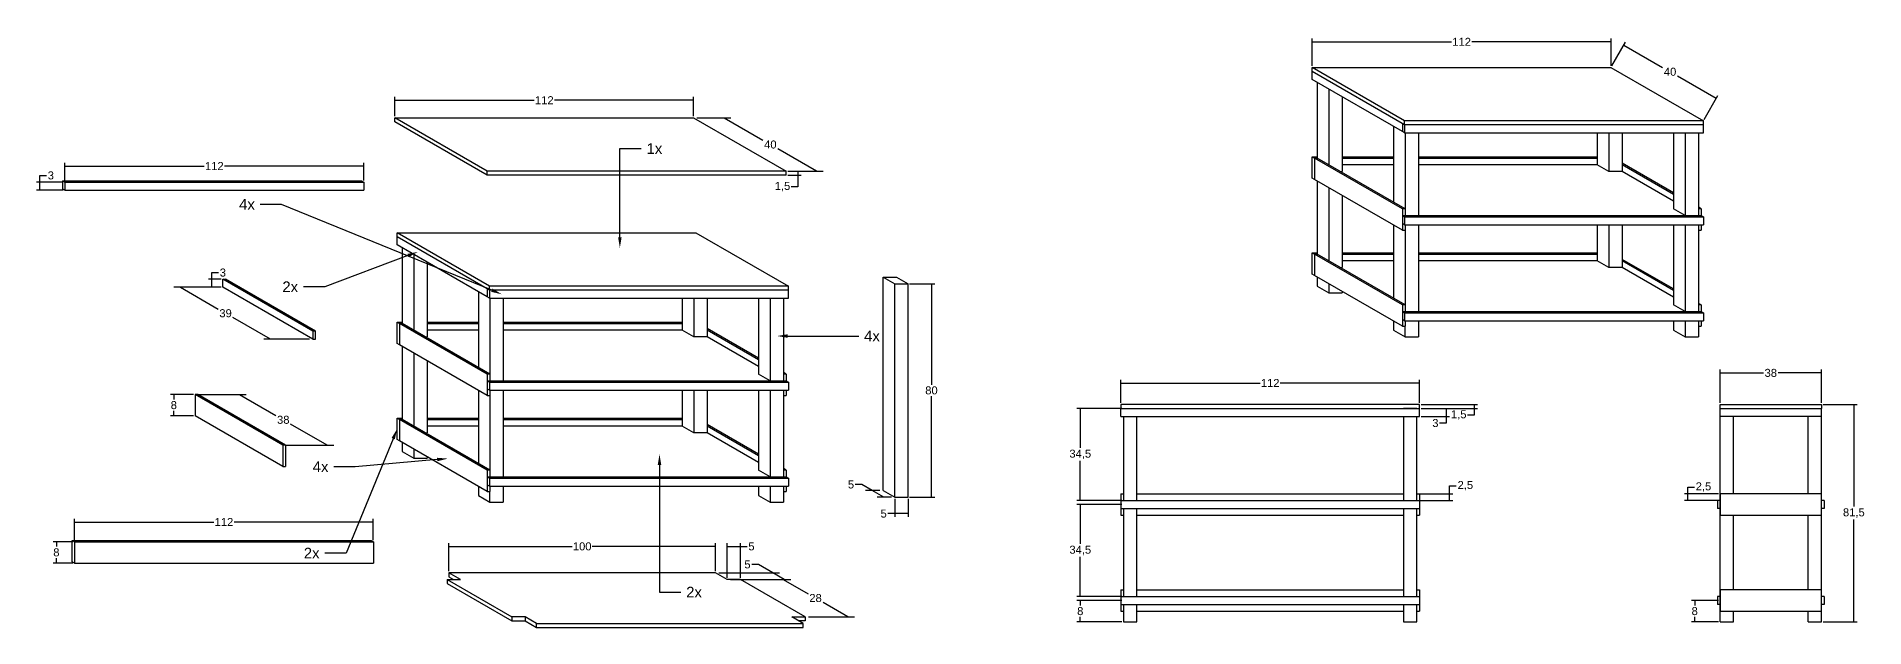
# Model space of a CAD drawing. Header units: millimetres. Extents: x -286 to 399, y 277 to 498.
import ezdxf
from ezdxf import colors
from ezdxf.entities.mleader import LeaderData, LeaderLine
from ezdxf.math import Vec2, Vec3

# ---------------------------------------------------------------- set-up
doc = ezdxf.new("R2010")
doc.units = ezdxf.units.MM
doc.layers.add('cotas', color=7, linetype='Continuous')
doc.styles.get("Standard").update_dxf_attribs({"font": 'arial.ttf'})
doc.dimstyles.new('Copy of ISO-25', dxfattribs={"dimtxt": 3, "dimasz": 2.5, "dimexe": 1.25, "dimexo": 0.625, "dimtad": 0, "dimtih": 1, "dimtoh": 1, "dimtxsty": 'Standard', "dimblk": 'NONE', "dimcen": 2.5, "dimclrd": 1, "dimclre": 1, "dimclrt": 1, "dimadec": 0, "dimazin": 0, "dimtfac": 1, "dimtmove": 0, "dimatfit": 3, "dimfxl": 1, "dimtfillclr": 1, "dimarcsym": 0})

# ---------------------------------------------------------------- blocks, each defined once
blk = doc.blocks.new('*D3')
at = {"layer": 'cotas', "color": 1, "lineweight": -2, "transparency": 16777216}
for p, q in [((-151.82, 468.15), (-151.82, 475.39)), ((-151.82, 474.14), (-99.6, 474.14)), ((-39.82, 474.14), (-92.04, 474.14)), ((-39.82, 468.15), (-39.82, 475.39))]:
    blk.add_line(p, q, dxfattribs=at)
at = {"layer": 'Defpoints', "color": 0, "transparency": 16777216}
for p in [(-39.82, 474.14), (-151.82, 467.53), (-39.82, 467.53)]:
    blk.add_point(p, dxfattribs=at)
at = {"layer": 'cotas', "color": 1, "transparency": 16777216, "insert": (-95.82, 474.14), "char_height": 3, "attachment_point": 5}
blk.add_mtext('112', dxfattribs=at)
blk = doc.blocks.new('_None')
blk = doc.blocks.new('*D4')
at = {"layer": 'cotas', "color": 1, "lineweight": -2, "transparency": 16777216}
for p, q in [((-38.57, 467.53), (-25.88, 467.53)), ((-28.38, 467.53), (-13.88, 459.16)), ((6.26, 447.53), (-8.23, 455.9)), ((-3.93, 447.53), (8.76, 447.53))]:
    blk.add_line(p, q, dxfattribs=at)
at = {"layer": 'Defpoints', "color": 0, "transparency": 16777216}
for p in [(-39.82, 467.53), (-5.18, 447.53), (6.26, 447.53)]:
    blk.add_point(p, dxfattribs=at)
at = {"layer": 'cotas', "color": 1, "transparency": 16777216, "insert": (-11.06, 457.53), "char_height": 3, "attachment_point": 5}
blk.add_mtext('40', dxfattribs=at)
blk = doc.blocks.new('*D5')
at = {"layer": 'cotas', "color": 1, "lineweight": -2, "transparency": 16777216}
for p, q in [((-4.55, 447.53), (0.47, 447.53)), ((-4.55, 446.03), (0.47, 446.03)), ((-0.78, 447.53), (-0.78, 446.03)), ((-0.78, 446.03), (-0.78, 441.73)), ((-0.78, 441.73), (-3.28, 441.73))]:
    blk.add_line(p, q, dxfattribs=at)
at = {"layer": 'Defpoints', "color": 0, "transparency": 16777216}
for p in [(-5.18, 447.53), (-5.18, 446.03), (-0.78, 446.03)]:
    blk.add_point(p, dxfattribs=at)
at = {"layer": 'cotas', "color": 1, "transparency": 16777216, "insert": (-6.51, 441.73), "char_height": 3, "attachment_point": 5}
blk.add_mtext('1,5', dxfattribs=at)
blk = doc.blocks.new('*D6')
at = {"layer": 'cotas', "color": 1, "lineweight": -2, "transparency": 16777216}
for p, q in [((-275.52, 444.07), (-275.52, 450.72)), ((-275.52, 449.47), (-223.3, 449.47)), ((-163.52, 449.47), (-215.73, 449.47)), ((-163.52, 444.07), (-163.52, 450.72))]:
    blk.add_line(p, q, dxfattribs=at)
at = {"layer": 'Defpoints', "color": 0, "transparency": 16777216}
for p in [(-163.52, 449.47), (-275.52, 443.44), (-163.52, 443.44)]:
    blk.add_point(p, dxfattribs=at)
at = {"layer": 'cotas', "color": 1, "transparency": 16777216, "insert": (-219.52, 449.47), "char_height": 3, "attachment_point": 5}
blk.add_mtext('112', dxfattribs=at)
blk = doc.blocks.new('*D7')
at = {"layer": 'cotas', "color": 1, "lineweight": -2, "transparency": 16777216}
for p, q in [((-284.91, 443.44), (-284.91, 445.94)), ((-284.91, 445.94), (-282.41, 445.94)), ((-276.14, 443.44), (-286.16, 443.44)), ((-276.14, 440.44), (-286.16, 440.44)), ((-284.91, 440.44), (-284.91, 443.44))]:
    blk.add_line(p, q, dxfattribs=at)
at = {"layer": 'Defpoints', "color": 0, "transparency": 16777216}
for p in [(-284.91, 443.44), (-275.52, 443.44), (-275.52, 440.44)]:
    blk.add_point(p, dxfattribs=at)
at = {"layer": 'cotas', "color": 1, "transparency": 16777216, "insert": (-280.81, 445.94), "char_height": 3, "attachment_point": 5}
blk.add_mtext('3', dxfattribs=at)
blk = doc.blocks.new('*D8')
at = {"layer": 'cotas', "color": 1, "lineweight": -2, "transparency": 16777216}
for p, q in [((-217.6, 404.04), (-234.68, 404.04)), ((-232.18, 404.04), (-218.07, 395.89)), ((-198.41, 384.54), (-212.52, 392.69)), ((-183.83, 384.54), (-200.91, 384.54))]:
    blk.add_line(p, q, dxfattribs=at)
at = {"layer": 'Defpoints', "color": 0, "transparency": 16777216}
for p in [(-232.18, 404.04), (-216.35, 404.04), (-182.58, 384.54)]:
    blk.add_point(p, dxfattribs=at)
at = {"layer": 'cotas', "color": 1, "transparency": 16777216, "insert": (-215.3, 394.29), "char_height": 3, "attachment_point": 5}
blk.add_mtext('39', dxfattribs=at)
blk = doc.blocks.new('*D9')
at = {"layer": 'cotas', "color": 1, "lineweight": -2, "transparency": 16777216}
for p, q in [((-216.98, 407.04), (-221.68, 407.04)), ((-220.43, 407.04), (-220.43, 409.54)), ((-220.43, 409.54), (-217.93, 409.54)), ((-220.43, 404.04), (-220.43, 407.04)), ((-216.98, 404.04), (-221.68, 404.04))]:
    blk.add_line(p, q, dxfattribs=at)
at = {"layer": 'Defpoints', "color": 0, "transparency": 16777216}
for p in [(-220.43, 407.04), (-216.35, 407.04), (-216.35, 404.04)]:
    blk.add_point(p, dxfattribs=at)
at = {"layer": 'cotas', "color": 1, "transparency": 16777216, "insert": (-216.32, 409.54), "char_height": 3, "attachment_point": 5}
blk.add_mtext('3', dxfattribs=at)
blk = doc.blocks.new('*D10')
at = {"layer": 'cotas', "color": 1, "lineweight": -2, "transparency": 16777216}
for p, q in [((-227.32, 363.85), (-235.95, 363.85)), ((-234.7, 363.85), (-234.7, 362.01)), ((-234.7, 355.85), (-234.7, 357.7)), ((-227.32, 355.85), (-235.95, 355.85))]:
    blk.add_line(p, q, dxfattribs=at)
at = {"layer": 'Defpoints', "color": 0, "transparency": 16777216}
for p in [(-234.7, 363.85), (-226.7, 363.85), (-226.7, 355.85)]:
    blk.add_point(p, dxfattribs=at)
at = {"layer": 'cotas', "color": 1, "transparency": 16777216, "insert": (-234.7, 359.85), "char_height": 3, "attachment_point": 5}
blk.add_mtext('8', dxfattribs=at)
blk = doc.blocks.new('*D11')
at = {"layer": 'cotas', "color": 1, "lineweight": -2, "transparency": 16777216}
for p, q in [((-225.45, 363.85), (-207.63, 363.85)), ((-210.13, 363.85), (-196.45, 355.95)), ((-177.22, 344.85), (-190.9, 352.75)), ((-192.54, 344.85), (-174.72, 344.85))]:
    blk.add_line(p, q, dxfattribs=at)
at = {"layer": 'Defpoints', "color": 0, "transparency": 16777216}
for p in [(-226.7, 363.85), (-210.13, 363.85), (-193.79, 344.85)]:
    blk.add_point(p, dxfattribs=at)
at = {"layer": 'cotas', "color": 1, "transparency": 16777216, "insert": (-193.67, 354.35), "char_height": 3, "attachment_point": 5}
blk.add_mtext('38', dxfattribs=at)
blk = doc.blocks.new('*D12')
at = {"layer": 'cotas', "color": 1, "lineweight": -2, "transparency": 16777216}
for p, q in [((-271.91, 309.28), (-271.91, 317.31)), ((-271.91, 316.06), (-219.69, 316.06)), ((-159.91, 316.06), (-212.12, 316.06)), ((-159.91, 309.28), (-159.91, 317.31))]:
    blk.add_line(p, q, dxfattribs=at)
at = {"layer": 'Defpoints', "color": 0, "transparency": 16777216}
for p in [(-159.91, 316.06), (-271.91, 308.66), (-159.91, 308.66)]:
    blk.add_point(p, dxfattribs=at)
at = {"layer": 'cotas', "color": 1, "transparency": 16777216, "insert": (-215.91, 316.06), "char_height": 3, "attachment_point": 5}
blk.add_mtext('112', dxfattribs=at)
blk = doc.blocks.new('*D13')
at = {"layer": 'cotas', "color": 1, "lineweight": -2, "transparency": 16777216}
for p, q in [((-272.53, 308.66), (-279.98, 308.66)), ((-278.73, 308.66), (-278.73, 306.82)), ((-278.73, 300.66), (-278.73, 302.5)), ((-272.53, 300.66), (-279.98, 300.66))]:
    blk.add_line(p, q, dxfattribs=at)
at = {"layer": 'Defpoints', "color": 0, "transparency": 16777216}
for p in [(-271.91, 308.66), (-278.73, 300.66), (-271.91, 300.66)]:
    blk.add_point(p, dxfattribs=at)
at = {"layer": 'cotas', "color": 1, "transparency": 16777216, "insert": (-278.73, 304.66), "char_height": 3, "attachment_point": 5}
blk.add_mtext('8', dxfattribs=at)
blk = doc.blocks.new('*D14')
at = {"layer": 'cotas', "color": 1, "lineweight": -2, "transparency": 16777216}
for p, q in [((-131.61, 297.67), (-131.61, 308.16)), ((-131.61, 306.91), (-85.4, 306.91)), ((-31.61, 306.91), (-77.82, 306.91)), ((-31.61, 297.67), (-31.61, 308.16))]:
    blk.add_line(p, q, dxfattribs=at)
at = {"layer": 'Defpoints', "color": 0, "transparency": 16777216}
for p in [(-131.61, 306.91), (-131.61, 297.05), (-31.61, 297.05)]:
    blk.add_point(p, dxfattribs=at)
at = {"layer": 'cotas', "color": 1, "transparency": 16777216, "insert": (-81.61, 306.91), "char_height": 3, "attachment_point": 5}
blk.add_mtext('100', dxfattribs=at)
blk = doc.blocks.new('*D15')
at = {"layer": 'cotas', "color": 1, "lineweight": -2, "transparency": 16777216}
for p, q in [((-30.36, 297.05), (-7.66, 297.05)), ((-15.53, 300.15), (-18.03, 300.15)), ((-10.16, 297.05), (-15.53, 300.15)), ((-5.83, 294.55), (-10.16, 297.05)), ((-26.03, 294.55), (-3.33, 294.55))]:
    blk.add_line(p, q, dxfattribs=at)
at = {"layer": 'Defpoints', "color": 0, "transparency": 16777216}
for p in [(-31.61, 297.05), (-27.28, 294.55), (-5.83, 294.55)]:
    blk.add_point(p, dxfattribs=at)
at = {"layer": 'cotas', "color": 1, "transparency": 16777216, "insert": (-19.65, 300.15), "char_height": 3, "attachment_point": 5}
blk.add_mtext('5', dxfattribs=at)
blk = doc.blocks.new('*D16')
at = {"layer": 'cotas', "color": 1, "lineweight": -2, "transparency": 16777216}
for p, q in [((-27.28, 295.17), (-27.28, 308.16)), ((-27.28, 306.91), (-22.28, 306.91)), ((-22.28, 295.17), (-22.28, 308.16)), ((-22.28, 306.91), (-19.78, 306.91))]:
    blk.add_line(p, q, dxfattribs=at)
at = {"layer": 'Defpoints', "color": 0, "transparency": 16777216}
for p in [(-27.28, 306.91), (-27.28, 294.55), (-22.28, 294.55)]:
    blk.add_point(p, dxfattribs=at)
at = {"layer": 'cotas', "color": 1, "transparency": 16777216, "insert": (-18.16, 306.91), "char_height": 3, "attachment_point": 5}
blk.add_mtext('5', dxfattribs=at)
blk = doc.blocks.new('*D17')
at = {"layer": 'cotas', "color": 1, "lineweight": -2, "transparency": 16777216}
for p, q in [((-21.03, 294.55), (-3.75, 294.55)), ((-6.25, 294.55), (3.08, 289.16)), ((18, 280.55), (8.68, 285.93)), ((3.22, 280.55), (20.5, 280.55))]:
    blk.add_line(p, q, dxfattribs=at)
at = {"layer": 'Defpoints', "color": 0, "transparency": 16777216}
for p in [(-22.28, 294.55), (-6.25, 294.55), (1.97, 280.55)]:
    blk.add_point(p, dxfattribs=at)
at = {"layer": 'cotas', "color": 1, "transparency": 16777216, "insert": (5.88, 287.55), "char_height": 3, "attachment_point": 5}
blk.add_mtext('28', dxfattribs=at)
blk = doc.blocks.new('*D18')
at = {"layer": 'cotas', "color": 1, "lineweight": -2, "transparency": 16777216}
for p, q in [((23.29, 330.11), (20.79, 330.11)), ((27.16, 327.87), (23.29, 330.11)), ((29.96, 327.87), (24.66, 327.87)), ((31.49, 325.37), (27.16, 327.87)), ((34.29, 325.37), (28.99, 325.37))]:
    blk.add_line(p, q, dxfattribs=at)
at = {"layer": 'Defpoints', "color": 0, "transparency": 16777216}
for p in [(31.21, 327.87), (31.49, 325.37), (35.54, 325.37)]:
    blk.add_point(p, dxfattribs=at)
at = {"layer": 'cotas', "color": 1, "transparency": 16777216, "insert": (19.17, 330.11), "char_height": 3, "attachment_point": 5}
blk.add_mtext('5', dxfattribs=at)
blk = doc.blocks.new('*D19')
at = {"layer": 'cotas', "color": 1, "lineweight": -2, "transparency": 16777216}
for p, q in [((35.54, 324.75), (35.54, 317.96)), ((40.54, 324.75), (40.54, 317.96)), ((35.54, 319.21), (33.02, 319.21)), ((40.54, 319.21), (35.54, 319.21))]:
    blk.add_line(p, q, dxfattribs=at)
at = {"layer": 'Defpoints', "color": 0, "transparency": 16777216}
for p in [(35.54, 325.37), (40.54, 325.37), (40.54, 319.21)]:
    blk.add_point(p, dxfattribs=at)
at = {"layer": 'cotas', "color": 1, "transparency": 16777216, "insert": (31.4, 319.21), "char_height": 3, "attachment_point": 5}
blk.add_mtext('5', dxfattribs=at)
blk = doc.blocks.new('*D20')
at = {"layer": 'cotas', "color": 1, "lineweight": -2, "transparency": 16777216}
for p, q in [((41.16, 405.37), (50.58, 405.37)), ((49.33, 405.37), (49.33, 367.53)), ((49.33, 325.37), (49.33, 363.21)), ((41.16, 325.37), (50.58, 325.37))]:
    blk.add_line(p, q, dxfattribs=at)
at = {"layer": 'Defpoints', "color": 0, "transparency": 16777216}
for p in [(40.54, 405.37), (49.33, 405.37), (40.54, 325.37)]:
    blk.add_point(p, dxfattribs=at)
at = {"layer": 'cotas', "color": 1, "transparency": 16777216, "insert": (49.33, 365.37), "char_height": 3, "attachment_point": 5}
blk.add_mtext('80', dxfattribs=at)
blk = doc.blocks.new('*D21')
at = {"layer": 'cotas', "color": 1, "lineweight": -2, "transparency": 16777216}
for p, q in [((120.31, 360.78), (120.31, 369.4)), ((120.31, 368.15), (172.53, 368.15)), ((232.31, 368.15), (180.1, 368.15)), ((232.31, 360.78), (232.31, 369.4))]:
    blk.add_line(p, q, dxfattribs=at)
at = {"layer": 'Defpoints', "color": 0, "transparency": 16777216}
for p in [(120.31, 368.15), (120.31, 360.15), (232.31, 360.15)]:
    blk.add_point(p, dxfattribs=at)
at = {"layer": 'cotas', "color": 1, "transparency": 16777216, "insert": (176.31, 368.15), "char_height": 3, "attachment_point": 5}
blk.add_mtext('112', dxfattribs=at)
blk = doc.blocks.new('*D24')
at = {"layer": 'cotas', "color": 1, "lineweight": -2, "transparency": 16777216}
for p, q in [((120.69, 358.65), (103.87, 358.65)), ((105.12, 358.65), (105.12, 343.83)), ((105.12, 324.15), (105.12, 338.97)), ((120.69, 324.15), (103.87, 324.15))]:
    blk.add_line(p, q, dxfattribs=at)
at = {"layer": 'Defpoints', "color": 0, "transparency": 16777216}
for p in [(105.12, 358.65), (121.31, 358.65), (121.31, 324.15)]:
    blk.add_point(p, dxfattribs=at)
at = {"layer": 'cotas', "color": 1, "transparency": 16777216, "insert": (105.12, 341.4), "char_height": 3, "attachment_point": 5}
blk.add_mtext('34,5', dxfattribs=at)
blk = doc.blocks.new('*D25')
at = {"layer": 'cotas', "color": 1, "lineweight": -2, "transparency": 16777216}
for p, q in [((120.69, 322.65), (103.87, 322.65)), ((105.12, 322.65), (105.12, 307.83)), ((105.12, 288.15), (105.12, 302.97)), ((120.69, 288.15), (103.87, 288.15))]:
    blk.add_line(p, q, dxfattribs=at)
at = {"layer": 'Defpoints', "color": 0, "transparency": 16777216}
for p in [(105.12, 322.65), (121.31, 322.65), (121.31, 288.15)]:
    blk.add_point(p, dxfattribs=at)
at = {"layer": 'cotas', "color": 1, "transparency": 16777216, "insert": (105.12, 305.4), "char_height": 3, "attachment_point": 5}
blk.add_mtext('34,5', dxfattribs=at)
blk = doc.blocks.new('*D26')
at = {"layer": 'cotas', "color": 1, "lineweight": -2, "transparency": 16777216}
for p, q in [((120.69, 286.65), (103.87, 286.65)), ((105.12, 286.65), (105.12, 284.81)), ((120.69, 278.65), (103.87, 278.65)), ((105.12, 278.65), (105.12, 280.49))]:
    blk.add_line(p, q, dxfattribs=at)
at = {"layer": 'Defpoints', "color": 0, "transparency": 16777216}
for p in [(105.12, 286.65), (121.31, 286.65), (121.31, 278.65)]:
    blk.add_point(p, dxfattribs=at)
at = {"layer": 'cotas', "color": 1, "transparency": 16777216, "insert": (105.12, 282.65), "char_height": 3, "attachment_point": 5}
blk.add_mtext('8', dxfattribs=at)
blk = doc.blocks.new('*D27')
at = {"layer": 'cotas', "color": 1, "lineweight": -2, "transparency": 16777216}
for p, q in [((243.59, 326.65), (243.59, 329.65)), ((243.59, 329.65), (246.09, 329.65)), ((231.94, 326.65), (244.84, 326.65)), ((231.94, 324.15), (244.84, 324.15)), ((243.59, 324.15), (243.59, 326.65))]:
    blk.add_line(p, q, dxfattribs=at)
at = {"layer": 'Defpoints', "color": 0, "transparency": 16777216}
for p in [(231.31, 326.65), (231.31, 324.15), (243.59, 324.15)]:
    blk.add_point(p, dxfattribs=at)
at = {"layer": 'cotas', "color": 1, "transparency": 16777216, "insert": (249.48, 329.65), "char_height": 3, "attachment_point": 5}
blk.add_mtext('2,5', dxfattribs=at)
blk = doc.blocks.new('*D28')
at = {"layer": 'cotas', "color": 1, "lineweight": -2, "transparency": 16777216}
for p, q in [((232.94, 360.15), (253.99, 360.15)), ((232.94, 358.65), (253.99, 358.65)), ((252.74, 360.15), (252.74, 358.65)), ((252.74, 358.65), (252.74, 356.15)), ((252.74, 356.15), (250.24, 356.15))]:
    blk.add_line(p, q, dxfattribs=at)
at = {"layer": 'Defpoints', "color": 0, "transparency": 16777216}
for p in [(232.31, 360.15), (232.31, 358.65), (252.74, 358.65)]:
    blk.add_point(p, dxfattribs=at)
at = {"layer": 'cotas', "color": 1, "transparency": 16777216, "insert": (247.01, 356.15), "char_height": 3, "attachment_point": 5}
blk.add_mtext('1,5', dxfattribs=at)
blk = doc.blocks.new('*D29')
at = {"layer": 'cotas', "color": 1, "lineweight": -2, "transparency": 16777216}
for p, q in [((232.94, 358.65), (243.6, 358.65)), ((242.35, 358.65), (242.35, 355.65)), ((232.94, 355.65), (243.6, 355.65)), ((242.35, 353.15), (239.85, 353.15)), ((242.35, 355.65), (242.35, 353.15))]:
    blk.add_line(p, q, dxfattribs=at)
at = {"layer": 'Defpoints', "color": 0, "transparency": 16777216}
for p in [(232.31, 358.65), (232.31, 355.65), (242.35, 355.65)]:
    blk.add_point(p, dxfattribs=at)
at = {"layer": 'cotas', "color": 1, "transparency": 16777216, "insert": (238.24, 353.15), "char_height": 3, "attachment_point": 5}
blk.add_mtext('3', dxfattribs=at)
blk = doc.blocks.new('*D30')
at = {"layer": 'cotas', "color": 1, "lineweight": -2, "transparency": 16777216}
for p, q in [((344.99, 360.78), (344.99, 373.18)), ((344.99, 371.93), (361.21, 371.93)), ((382.99, 371.93), (366.76, 371.93)), ((382.99, 360.78), (382.99, 373.18))]:
    blk.add_line(p, q, dxfattribs=at)
at = {"layer": 'Defpoints', "color": 0, "transparency": 16777216}
for p in [(382.99, 371.93), (344.99, 360.15), (382.99, 360.15)]:
    blk.add_point(p, dxfattribs=at)
at = {"layer": 'cotas', "color": 1, "transparency": 16777216, "insert": (363.99, 371.93), "char_height": 3, "attachment_point": 5}
blk.add_mtext('38', dxfattribs=at)
blk = doc.blocks.new('*D31')
at = {"layer": 'cotas', "color": 1, "lineweight": -2, "transparency": 16777216}
for p, q in [((332.86, 326.65), (332.86, 329.15)), ((332.86, 329.15), (335.36, 329.15)), ((344.36, 326.65), (331.61, 326.65)), ((344.36, 324.15), (331.61, 324.15)), ((332.86, 324.15), (332.86, 326.65))]:
    blk.add_line(p, q, dxfattribs=at)
at = {"layer": 'Defpoints', "color": 0, "transparency": 16777216}
for p in [(332.86, 326.65), (344.99, 326.65), (344.99, 324.15)]:
    blk.add_point(p, dxfattribs=at)
at = {"layer": 'cotas', "color": 1, "transparency": 16777216, "insert": (338.76, 329.15), "char_height": 3, "attachment_point": 5}
blk.add_mtext('2,5', dxfattribs=at)
blk = doc.blocks.new('*D32')
at = {"layer": 'cotas', "color": 1, "lineweight": -2, "transparency": 16777216}
for p, q in [((344.36, 286.65), (334.22, 286.65)), ((335.47, 286.65), (335.47, 284.81)), ((344.36, 278.65), (334.22, 278.65)), ((335.47, 278.65), (335.47, 280.49))]:
    blk.add_line(p, q, dxfattribs=at)
at = {"layer": 'Defpoints', "color": 0, "transparency": 16777216}
for p in [(335.47, 286.65), (344.99, 286.65), (344.99, 278.65)]:
    blk.add_point(p, dxfattribs=at)
at = {"layer": 'cotas', "color": 1, "transparency": 16777216, "insert": (335.47, 282.65), "char_height": 3, "attachment_point": 5}
blk.add_mtext('8', dxfattribs=at)
blk = doc.blocks.new('*D37')
at = {"layer": 'cotas', "color": 1, "lineweight": -2, "transparency": 16777216}
for p, q in [((192.09, 487.05), (192.09, 497.28)), ((192.09, 496.03), (244.31, 496.03)), ((304.09, 496.03), (251.87, 496.03)), ((304.09, 487.05), (304.09, 497.28))]:
    blk.add_line(p, q, dxfattribs=at)
at = {"layer": 'Defpoints', "color": 0, "transparency": 16777216}
for p in [(304.09, 496.03), (192.09, 486.43), (304.09, 486.43)]:
    blk.add_point(p, dxfattribs=at)
at = {"layer": 'cotas', "color": 1, "transparency": 16777216, "insert": (248.09, 496.03), "char_height": 3, "attachment_point": 5}
blk.add_mtext('112', dxfattribs=at)
blk = doc.blocks.new('*D38')
at = {"layer": 'cotas', "color": 1, "lineweight": -2, "transparency": 16777216}
for p, q in [((304.4, 486.97), (309.55, 495.89)), ((308.92, 494.8), (323.42, 486.44)), ((343.56, 474.8), (329.07, 483.17)), ((339.04, 466.97), (344.19, 475.89))]:
    blk.add_line(p, q, dxfattribs=at)
at = {"layer": 'Defpoints', "color": 0, "transparency": 16777216}
for p in [(304.09, 486.43), (343.56, 474.8), (338.73, 466.43)]:
    blk.add_point(p, dxfattribs=at)
at = {"layer": 'cotas', "color": 1, "transparency": 16777216, "insert": (326.24, 484.8), "char_height": 3, "attachment_point": 5}
blk.add_mtext('40', dxfattribs=at)
blk = doc.blocks.new('*D40')
at = {"layer": 'cotas', "color": 1, "lineweight": -2, "transparency": 16777216}
for p, q in [((383.61, 360.15), (396.38, 360.15)), ((395.13, 360.15), (395.13, 321.83)), ((395.13, 278.65), (395.13, 316.97)), ((383.61, 278.65), (396.38, 278.65))]:
    blk.add_line(p, q, dxfattribs=at)
at = {"layer": 'Defpoints', "color": 0, "transparency": 16777216}
for p in [(382.99, 360.15), (382.99, 278.65), (395.13, 278.65)]:
    blk.add_point(p, dxfattribs=at)
at = {"layer": 'cotas', "color": 1, "transparency": 16777216, "insert": (395.13, 319.4), "char_height": 3, "attachment_point": 5}
blk.add_mtext('81,5', dxfattribs=at)

msp = doc.modelspace()

# ---------------------------------------------------------------- linework, layer by layer
for p, q in [((192.088, 486.429), (304.088, 486.429)), ((226.729, 466.429), (192.088, 486.429)), ((192.088, 484.929), (192.088, 486.429)), ((226.729, 464.929), (192.088, 484.929)), ((192.088, 481.929), (192.088, 484.929)), ((225.863, 462.429), (192.088, 481.929)), ((193.954, 480.852), (193.954, 452.429)), ((304.088, 486.429), (338.729, 466.429)), ((198.284, 478.352), (198.284, 449.929)), ((203.284, 475.465), (203.284, 447.429)), ((-151.82, 467.529), (-39.82, 467.529)), ((-117.179, 447.529), (-151.82, 467.529)), ((-151.82, 466.029), (-151.82, 467.529)), ((-117.179, 446.029), (-151.82, 466.029)), ((-39.82, 467.529), (-5.179, 447.529)), ((338.729, 466.429), (226.729, 466.429)), ((226.729, 464.929), (226.729, 466.429)), ((338.729, 464.929), (338.729, 466.429)), ((222.533, 464.352), (222.533, 435.929)), ((225.863, 465.429), (225.863, 462.429)), ((226.729, 461.929), (225.863, 462.429)), ((338.729, 464.929), (226.729, 464.929)), ((226.729, 464.929), (226.729, 461.929)), ((226.729, 461.929), (338.729, 461.929)), ((226.863, 461.929), (226.863, 433.429)), ((231.863, 461.929), (231.863, 430.929)), ((298.954, 461.929), (298.954, 449.929)), ((303.284, 461.929), (303.284, 447.429)), ((308.284, 461.929), (308.284, 447.429)), ((327.533, 461.929), (327.533, 433.429)), ((331.863, 461.929), (331.863, 430.929)), ((336.863, 461.929), (336.863, 430.929)), ((338.729, 461.929), (338.729, 464.929)), ((192.088, 452.929), (193.954, 452.929)), ((192.088, 452.929), (192.954, 452.429)), ((192.088, 444.929), (192.088, 452.929)), ((192.954, 452.429), (192.954, 444.429)), ((225.863, 433.429), (192.954, 452.429)), ((193.954, 452.429), (192.954, 452.429)), ((192.954, 452.429), (193.954, 452.429)), ((192.954, 452.429), (192.954, 444.429)), ((226.863, 433.429), (193.954, 452.429)), ((203.284, 452.929), (222.533, 452.929)), ((203.284, 452.429), (222.533, 452.429)), ((231.863, 452.929), (298.954, 452.929)), ((231.863, 452.429), (298.954, 452.429)), ((-5.179, 447.529), (-117.179, 447.529)), ((-117.179, 446.029), (-117.179, 447.529)), ((-5.179, 446.029), (-117.179, 446.029)), ((-5.179, 446.029), (-5.179, 447.529)), ((202.615, 447.429), (203.284, 447.429)), ((222.533, 449.929), (203.284, 449.929)), ((298.954, 449.929), (231.863, 449.929)), ((303.284, 447.429), (298.954, 449.929)), ((308.284, 447.429), (303.284, 447.429)), ((327.533, 439.393), (308.284, 450.506)), ((327.533, 438.816), (308.284, 449.929)), ((327.533, 436.316), (308.284, 447.429)), ((-276.382, 443.944), (-164.382, 443.944)), ((-276.382, 443.944), (-275.516, 443.444)), ((-276.382, 443.944), (-276.382, 440.944)), ((-275.516, 440.444), (-276.382, 440.944)), ((-275.516, 443.444), (-163.516, 443.444)), ((-275.516, 443.444), (-275.516, 440.444)), ((-275.516, 440.444), (-163.516, 440.444)), ((-164.382, 443.944), (-163.516, 443.444)), ((-163.516, 443.444), (-163.516, 440.444)), ((192.954, 444.429), (192.088, 444.929)), ((225.863, 425.429), (192.954, 444.429)), ((193.954, 443.852), (193.954, 416.429)), ((198.284, 441.352), (198.284, 413.929)), ((203.284, 438.465), (203.284, 411.429)), ((226.863, 433.429), (225.863, 433.429)), ((225.863, 433.429), (225.863, 425.429)), ((226.863, 433.429), (226.863, 430.929)), ((331.863, 430.929), (327.533, 433.429)), ((337.863, 433.429), (336.863, 434.006)), ((337.863, 433.429), (336.863, 433.429)), ((336.863, 433.429), (336.863, 430.929)), ((337.863, 433.429), (337.863, 430.929)), ((222.533, 427.352), (222.533, 399.929)), ((225.863, 430.929), (337.863, 430.929)), ((225.863, 430.929), (226.729, 430.429)), ((226.729, 427.429), (225.863, 427.929)), ((225.863, 425.429), (226.863, 425.429)), ((226.729, 430.429), (338.729, 430.429)), ((226.729, 430.429), (226.729, 427.429)), ((226.729, 427.429), (338.729, 427.429)), ((226.863, 427.429), (226.863, 425.429)), ((226.863, 425.429), (226.863, 397.429)), ((231.863, 430.929), (331.863, 430.929)), ((231.863, 427.429), (231.863, 394.929)), ((298.954, 427.429), (298.954, 413.929)), ((303.284, 427.429), (303.284, 411.429)), ((308.284, 427.429), (308.284, 411.429)), ((327.533, 427.429), (327.533, 397.429)), ((331.863, 427.429), (331.863, 394.929)), ((336.863, 427.429), (336.863, 394.929)), ((336.863, 427.429), (336.863, 425.429)), ((336.863, 425.429), (337.863, 425.429)), ((337.863, 430.929), (338.729, 430.429)), ((337.863, 427.429), (337.863, 425.429)), ((338.729, 430.429), (338.729, 427.429)), ((-150.961, 424.487), (-38.961, 424.487)), ((-116.32, 404.487), (-150.961, 424.487)), ((-150.961, 422.987), (-150.961, 424.487)), ((-116.32, 402.987), (-150.961, 422.987)), ((-150.961, 419.987), (-150.961, 422.987)), ((-117.186, 400.487), (-150.961, 419.987)), ((-149.095, 418.91), (-149.095, 390.487)), ((-38.961, 424.487), (-4.32, 404.487)), ((-144.765, 416.41), (-144.765, 387.987)), ((-139.765, 413.523), (-139.765, 385.487)), ((192.088, 416.929), (193.954, 416.929)), ((192.088, 416.929), (192.954, 416.429)), ((192.088, 408.929), (192.088, 416.929)), ((193.954, 416.429), (192.954, 416.429)), ((192.954, 416.429), (192.954, 408.429)), ((225.863, 397.429), (192.954, 416.429)), ((192.954, 416.429), (192.954, 408.429)), ((192.954, 416.429), (193.954, 416.429)), ((192.954, 416.429), (192.954, 408.429)), ((226.863, 397.429), (193.954, 416.429)), ((202.615, 411.429), (203.284, 411.429)), ((203.284, 416.929), (222.533, 416.929)), ((203.284, 416.429), (222.533, 416.429)), ((222.533, 413.929), (203.284, 413.929)), ((231.863, 416.929), (298.954, 416.929)), ((231.863, 416.429), (298.954, 416.429)), ((298.954, 413.929), (231.863, 413.929)), ((303.284, 411.429), (298.954, 413.929)), ((308.284, 411.429), (303.284, 411.429)), ((327.533, 403.393), (308.284, 414.506)), ((327.533, 402.816), (308.284, 413.929)), ((327.533, 400.316), (308.284, 411.429)), ((-216.353, 404.039), (-216.353, 407.039)), ((-182.578, 387.539), (-216.353, 407.039)), ((-216.353, 407.039), (-215.353, 407.039)), ((-181.578, 387.539), (-215.353, 407.039)), ((-4.32, 404.487), (-116.32, 404.487)), ((-116.32, 402.987), (-116.32, 404.487)), ((-4.32, 402.987), (-4.32, 404.487)), ((31.21, 327.872), (31.21, 407.872)), ((31.21, 407.872), (35.54, 405.372)), ((31.21, 407.872), (36.21, 407.872)), ((35.54, 325.372), (35.54, 405.372)), ((35.54, 405.372), (40.54, 405.372)), ((36.21, 407.872), (40.54, 405.372)), ((40.54, 325.372), (40.54, 405.372)), ((192.954, 408.429), (192.088, 408.929)), ((225.863, 389.429), (192.954, 408.429)), ((193.954, 407.852), (193.954, 404.429)), ((193.954, 404.429), (198.284, 401.929)), ((198.284, 405.352), (198.284, 401.929)), ((-182.578, 384.539), (-216.353, 404.039)), ((-120.516, 402.41), (-120.516, 373.987)), ((-117.186, 403.487), (-117.186, 400.487)), ((-116.32, 399.987), (-117.186, 400.487)), ((-4.32, 402.987), (-116.32, 402.987)), ((-116.32, 402.987), (-116.32, 399.987)), ((-116.32, 399.987), (-4.32, 399.987)), ((-116.186, 399.987), (-116.186, 371.487)), ((-111.186, 399.987), (-111.186, 368.987)), ((-44.095, 399.987), (-44.095, 387.987)), ((-39.765, 399.987), (-39.765, 385.487)), ((-34.765, 399.987), (-34.765, 385.487)), ((-15.516, 399.987), (-15.516, 371.487)), ((-11.186, 399.987), (-11.186, 368.987)), ((-6.186, 399.987), (-6.186, 368.987)), ((-4.32, 399.987), (-4.32, 402.987)), ((198.284, 401.929), (203.284, 401.929)), ((203.284, 402.465), (203.284, 401.929)), ((337.863, 397.429), (336.863, 398.006)), ((-150.961, 390.987), (-149.095, 390.987)), ((-150.961, 390.987), (-150.095, 390.487)), ((-150.961, 382.987), (-150.961, 390.987)), ((-139.765, 390.987), (-120.516, 390.987)), ((-111.186, 390.987), (-44.095, 390.987)), ((222.533, 391.352), (222.533, 387.929)), ((226.863, 397.429), (225.863, 397.429)), ((225.863, 397.429), (225.863, 389.429)), ((225.863, 394.929), (337.863, 394.929)), ((225.863, 394.929), (226.729, 394.429)), ((226.729, 391.429), (225.863, 391.929)), ((226.729, 394.429), (338.729, 394.429)), ((226.729, 394.429), (226.729, 391.429)), ((226.729, 391.429), (338.729, 391.429)), ((226.863, 397.429), (226.863, 394.929)), ((226.863, 391.429), (226.863, 389.429)), ((231.863, 394.929), (331.863, 394.929)), ((231.863, 394.929), (331.863, 394.929)), ((231.863, 391.429), (231.863, 385.429)), ((331.863, 394.929), (327.533, 397.429)), ((327.533, 391.429), (327.533, 387.929)), ((331.863, 391.429), (331.863, 385.429)), ((337.863, 397.429), (336.863, 397.429)), ((336.863, 391.429), (336.863, 385.429)), ((337.863, 397.429), (337.863, 394.929)), ((337.863, 394.929), (338.729, 394.429)), ((337.863, 391.429), (337.863, 389.429)), ((338.729, 394.429), (338.729, 391.429)), ((-182.578, 387.539), (-182.578, 384.539)), ((-181.578, 387.539), (-182.578, 387.539)), ((-182.578, 384.539), (-181.578, 384.539)), ((-181.578, 384.539), (-181.578, 387.539)), ((-150.095, 390.487), (-150.095, 382.487)), ((-117.186, 371.487), (-150.095, 390.487)), ((-149.095, 390.487), (-150.095, 390.487)), ((-150.095, 390.487), (-149.095, 390.487)), ((-150.095, 390.487), (-150.095, 382.487)), ((-116.186, 371.487), (-149.095, 390.487)), ((-140.435, 385.487), (-139.765, 385.487)), ((-139.765, 390.487), (-120.516, 390.487)), ((-120.516, 387.987), (-139.765, 387.987)), ((-111.186, 390.487), (-44.095, 390.487)), ((-44.095, 387.987), (-111.186, 387.987)), ((-39.765, 385.487), (-44.095, 387.987)), ((-34.765, 385.487), (-39.765, 385.487)), ((-15.516, 377.451), (-34.765, 388.564)), ((-15.516, 376.874), (-34.765, 387.987)), ((-15.516, 374.374), (-34.765, 385.487)), ((222.533, 387.929), (226.863, 385.429)), ((225.863, 389.429), (226.863, 389.429)), ((226.863, 385.429), (226.863, 389.429)), ((226.863, 385.429), (231.863, 385.429)), ((327.533, 387.929), (331.863, 385.429)), ((331.863, 385.429), (336.863, 385.429)), ((336.863, 389.429), (337.863, 389.429)), ((-150.095, 382.487), (-150.961, 382.987)), ((-117.186, 363.487), (-150.095, 382.487)), ((-149.095, 381.91), (-149.095, 354.487)), ((-144.765, 379.41), (-144.765, 351.987)), ((-139.765, 376.523), (-139.765, 349.487)), ((-116.186, 371.487), (-117.186, 371.487)), ((-117.186, 371.487), (-117.186, 363.487)), ((-116.186, 371.487), (-116.186, 368.987)), ((-11.186, 368.987), (-15.516, 371.487)), ((-5.186, 371.487), (-6.186, 372.064)), ((-5.186, 371.487), (-6.186, 371.487)), ((-6.186, 371.487), (-6.186, 368.987)), ((-5.186, 371.487), (-5.186, 368.987)), ((-226.695, 363.852), (-226.695, 355.852)), ((-193.786, 344.852), (-226.695, 363.852)), ((-225.695, 363.852), (-226.695, 363.852)), ((-192.786, 344.852), (-225.695, 363.852)), ((-120.516, 365.41), (-120.516, 337.987)), ((-117.186, 368.987), (-5.186, 368.987)), ((-117.186, 368.987), (-116.32, 368.487)), ((-116.32, 365.487), (-117.186, 365.987)), ((-117.186, 363.487), (-116.186, 363.487)), ((-116.32, 368.487), (-4.32, 368.487)), ((-116.32, 368.487), (-116.32, 365.487)), ((-116.32, 365.487), (-4.32, 365.487)), ((-116.186, 365.487), (-116.186, 363.487)), ((-116.186, 363.487), (-116.186, 335.487)), ((-111.186, 368.987), (-11.186, 368.987)), ((-111.186, 365.487), (-111.186, 332.987)), ((-44.095, 365.487), (-44.095, 351.987)), ((-39.765, 365.487), (-39.765, 349.487)), ((-34.765, 365.487), (-34.765, 349.487)), ((-15.516, 365.487), (-15.516, 335.487)), ((-11.186, 365.487), (-11.186, 332.987)), ((-6.186, 365.487), (-6.186, 332.987)), ((-6.186, 365.487), (-6.186, 363.487)), ((-6.186, 363.487), (-5.186, 363.487)), ((-5.186, 368.987), (-4.32, 368.487)), ((-5.186, 365.487), (-5.186, 363.487)), ((-4.32, 368.487), (-4.32, 365.487)), ((232.315, 360.151), (120.315, 360.151)), ((120.315, 360.151), (120.315, 358.651)), ((120.315, 358.651), (232.315, 358.651)), ((120.315, 358.651), (232.315, 358.651)), ((120.315, 355.651), (120.315, 358.651)), ((231.315, 358.651), (226.315, 358.651)), ((232.315, 358.651), (232.315, 360.151)), ((232.315, 355.651), (232.315, 358.651)), ((344.986, 358.651), (344.986, 360.151)), ((344.986, 360.151), (382.986, 360.151)), ((344.986, 278.651), (344.986, 358.651)), ((344.986, 358.651), (382.986, 358.651)), ((382.986, 360.151), (382.986, 358.651)), ((382.986, 278.651), (382.986, 358.651)), ((-193.786, 336.852), (-226.695, 355.852)), ((-150.961, 354.987), (-149.095, 354.987)), ((-150.961, 354.987), (-150.095, 354.487)), ((-150.961, 346.987), (-150.961, 354.987)), ((-149.095, 354.487), (-150.095, 354.487)), ((-150.095, 354.487), (-150.095, 346.487)), ((-117.186, 335.487), (-150.095, 354.487)), ((-150.095, 354.487), (-150.095, 346.487)), ((-150.095, 354.487), (-149.095, 354.487)), ((-150.095, 354.487), (-150.095, 346.487)), ((-116.186, 335.487), (-149.095, 354.487)), ((-140.435, 349.487), (-139.765, 349.487)), ((-139.765, 354.987), (-120.516, 354.987)), ((-139.765, 354.487), (-120.516, 354.487)), ((-120.516, 351.987), (-139.765, 351.987)), ((-111.186, 354.987), (-44.095, 354.987)), ((-111.186, 354.487), (-44.095, 354.487)), ((-44.095, 351.987), (-111.186, 351.987)), ((-39.765, 349.487), (-44.095, 351.987)), ((-34.765, 349.487), (-39.765, 349.487)), ((-15.516, 341.451), (-34.765, 352.564)), ((-15.516, 340.874), (-34.765, 351.987)), ((-15.516, 338.374), (-34.765, 349.487)), ((120.315, 355.651), (232.315, 355.651)), ((121.315, 355.651), (121.315, 324.151)), ((126.315, 324.151), (126.315, 355.651)), ((226.315, 355.651), (226.315, 324.151)), ((231.315, 324.151), (231.315, 355.651)), ((382.986, 355.651), (344.986, 355.651)), ((349.986, 326.651), (349.986, 355.651)), ((377.986, 326.651), (377.986, 355.651)), ((-192.786, 344.852), (-193.786, 344.852)), ((-193.786, 344.852), (-193.786, 336.852)), ((-192.786, 344.852), (-192.786, 336.852)), ((-150.095, 346.487), (-150.961, 346.987)), ((-117.186, 327.487), (-150.095, 346.487)), ((-149.095, 345.91), (-149.095, 342.487)), ((-144.765, 343.41), (-144.765, 339.987)), ((-193.786, 336.852), (-192.786, 336.852)), ((-149.095, 342.487), (-144.765, 339.987)), ((-144.765, 339.987), (-139.765, 339.987)), ((-139.765, 340.523), (-139.765, 339.987)), ((-5.186, 335.487), (-6.186, 336.064)), ((-120.516, 329.41), (-120.516, 325.987)), ((-116.186, 335.487), (-117.186, 335.487)), ((-117.186, 335.487), (-117.186, 327.487)), ((-117.186, 332.987), (-5.186, 332.987)), ((-117.186, 332.987), (-116.32, 332.487)), ((-116.32, 329.487), (-117.186, 329.987)), ((-116.32, 332.487), (-4.32, 332.487)), ((-116.32, 332.487), (-116.32, 329.487)), ((-116.32, 329.487), (-4.32, 329.487)), ((-116.186, 335.487), (-116.186, 332.987)), ((-116.186, 329.487), (-116.186, 327.487)), ((-111.186, 332.987), (-11.186, 332.987)), ((-111.186, 332.987), (-11.186, 332.987)), ((-111.186, 329.487), (-111.186, 323.487)), ((-11.186, 332.987), (-15.516, 335.487)), ((-15.516, 329.487), (-15.516, 325.987)), ((-11.186, 329.487), (-11.186, 323.487)), ((-5.186, 335.487), (-6.186, 335.487)), ((-6.186, 329.487), (-6.186, 323.487)), ((-5.186, 335.487), (-5.186, 332.987)), ((-5.186, 332.987), (-4.32, 332.487)), ((-5.186, 329.487), (-5.186, 327.487)), ((-4.32, 332.487), (-4.32, 329.487)), ((-120.516, 325.987), (-116.186, 323.487)), ((-117.186, 327.487), (-116.186, 327.487)), ((-116.186, 323.487), (-116.186, 327.487)), ((-116.186, 323.487), (-111.186, 323.487)), ((-15.516, 325.987), (-11.186, 323.487)), ((-11.186, 323.487), (-6.186, 323.487)), ((-6.186, 327.487), (-5.186, 327.487)), ((31.21, 327.872), (35.54, 325.372)), ((35.54, 325.372), (40.54, 325.372)), ((120.315, 326.651), (121.315, 326.651)), ((120.315, 326.651), (120.315, 318.651)), ((120.315, 324.151), (232.315, 324.151)), ((120.315, 324.151), (120.315, 321.151)), ((126.315, 326.651), (226.315, 326.651)), ((231.315, 326.651), (232.315, 326.651)), ((232.315, 326.651), (232.315, 318.651)), ((232.315, 324.151), (232.315, 321.151)), ((343.986, 324.151), (343.986, 321.151)), ((344.986, 324.151), (343.986, 324.151)), ((344.986, 326.651), (344.986, 318.651)), ((382.986, 326.651), (344.986, 326.651)), ((382.986, 318.651), (382.986, 326.651)), ((383.986, 324.151), (382.986, 324.151)), ((383.986, 324.151), (383.986, 321.151)), ((120.315, 321.151), (232.315, 321.151)), ((120.315, 318.651), (121.315, 318.651)), ((121.315, 321.151), (121.315, 288.151)), ((126.315, 288.151), (126.315, 321.151)), ((126.315, 318.651), (226.315, 318.651)), ((226.315, 321.151), (226.315, 288.151)), ((231.315, 288.151), (231.315, 321.151)), ((231.315, 318.651), (232.315, 318.651)), ((344.986, 321.151), (343.986, 321.151)), ((344.986, 318.651), (382.986, 318.651)), ((349.986, 290.651), (349.986, 318.651)), ((377.986, 290.651), (377.986, 318.651)), ((383.986, 321.151), (382.986, 321.151)), ((-272.771, 309.159), (-160.771, 309.159)), ((-272.771, 309.159), (-271.905, 308.659)), ((-272.771, 301.159), (-272.771, 309.159)), ((-271.905, 308.659), (-159.905, 308.659)), ((-271.905, 308.659), (-271.905, 300.659)), ((-160.771, 309.159), (-159.905, 308.659)), ((-159.905, 308.659), (-159.905, 300.659)), ((-271.905, 300.659), (-272.771, 301.159)), ((-271.905, 300.659), (-159.905, 300.659)), ((-31.612, 297.045), (-131.612, 297.045)), ((-127.282, 294.545), (-131.612, 297.045)), ((-131.612, 297.045), (-131.612, 295.545)), ((-131.612, 295.545), (-129.88, 294.545)), ((-27.282, 294.545), (-31.612, 297.045)), ((-132.282, 294.545), (-108.033, 280.545)), ((-132.282, 294.545), (-127.282, 294.545)), ((-132.282, 294.545), (-132.282, 293.045)), ((-132.282, 293.045), (-108.033, 279.045)), ((-22.282, 294.545), (-27.282, 294.545)), ((1.967, 280.545), (-22.282, 294.545)), ((120.315, 290.651), (121.315, 290.651)), ((120.315, 290.651), (120.315, 282.651)), ((120.315, 288.151), (232.315, 288.151)), ((120.315, 288.151), (120.315, 285.151)), ((126.315, 290.651), (226.315, 290.651)), ((231.315, 290.651), (232.315, 290.651)), ((232.315, 290.651), (232.315, 282.651)), ((232.315, 288.151), (232.315, 285.151)), ((343.986, 288.151), (343.986, 285.151)), ((344.986, 288.151), (343.986, 288.151)), ((344.986, 290.651), (344.986, 282.651)), ((382.986, 290.651), (344.986, 290.651)), ((382.986, 282.651), (382.986, 290.651)), ((383.986, 288.151), (382.986, 288.151)), ((383.986, 288.151), (383.986, 285.151)), ((120.315, 285.151), (232.315, 285.151)), ((120.315, 282.651), (121.315, 282.651)), ((121.315, 285.151), (121.315, 278.651)), ((126.315, 278.651), (126.315, 285.151)), ((126.315, 282.651), (226.315, 282.651)), ((226.315, 285.151), (226.315, 278.651)), ((231.315, 278.651), (231.315, 285.151)), ((231.315, 282.651), (232.315, 282.651)), ((344.986, 285.151), (343.986, 285.151)), ((344.986, 282.651), (382.986, 282.651)), ((349.986, 278.651), (349.986, 282.651)), ((377.986, 278.651), (377.986, 282.651)), ((383.986, 285.151), (382.986, 285.151)), ((-103.033, 280.545), (-108.033, 280.545)), ((-108.033, 280.545), (-108.033, 279.045)), ((-108.033, 279.045), (-103.033, 279.045)), ((-98.703, 278.045), (-103.033, 280.545)), ((-103.033, 280.545), (-103.033, 279.045)), ((-103.033, 279.045), (-98.703, 276.545)), ((-98.703, 278.045), (1.297, 278.045)), ((-98.703, 276.545), (-98.703, 278.045)), ((-98.703, 276.545), (1.297, 276.545)), ((1.297, 278.045), (-3.033, 280.545)), ((-3.033, 280.545), (1.967, 280.545)), ((1.967, 279.045), (-0.435, 279.045)), ((1.297, 276.545), (1.297, 278.045)), ((1.967, 280.545), (1.967, 279.045)), ((121.315, 278.651), (126.315, 278.651)), ((226.315, 278.651), (231.315, 278.651)), ((344.986, 278.651), (349.986, 278.651)), ((377.986, 278.651), (382.986, 278.651))]:
    msp.add_line(p, q)

# ---------------------------------------------------------------- dimensions: what is measured, and where the dimension line sits
at = {"layer": 'cotas'}
for base, p1, p2, picture, middle in [((304.088, 496.03), (192.088, 486.429), (304.088, 486.429), '*D37', (248.088, 496.03)), ((-39.82, 474.136), (-151.82, 467.529), (-39.82, 467.529), '*D3', (-95.82, 474.136)), ((-163.516, 449.468), (-275.516, 443.444), (-163.516, 443.444), '*D6', (-219.516, 449.468)), ((120.315, 368.146), (232.315, 360.151), (120.315, 360.151), '*D21', (176.315, 368.146)), ((382.986, 371.929), (344.986, 360.151), (382.986, 360.151), '*D30', (363.986, 371.929)), ((-159.905, 316.062), (-271.905, 308.659), (-159.905, 308.659), '*D12', (-215.905, 316.062)), ((-131.612, 306.911), (-31.612, 297.045), (-131.612, 297.045), '*D14', (-81.612, 306.911))]:
    dim = msp.add_linear_dim(base=base, p1=p1, p2=p2, dimstyle='Copy of ISO-25', dxfattribs=at)
    dim.commit()
    dim.dimension.update_dxf_attribs({"geometry": picture, "text_midpoint": middle})
for p1, p2, distance, picture, middle in [((304.088, 486.429), (338.729, 466.429), 9.671, '*D38', (326.244, 484.804)), ((-39.82, 467.529), (-5.179, 447.529), 5.722, '*D4', (-11.056, 457.529)), ((-182.578, 384.539), (-216.353, 404.039), 7.915, '*D8', (-215.296, 394.289)), ((-193.786, 344.852), (-226.695, 363.852), -8.283, '*D11', (-193.675, 354.352)), ((1.967, 280.545), (-22.282, 294.545), -8.018, '*D17', (5.879, 287.545))]:
    dim = msp.add_aligned_dim(p1=p1, p2=p2, distance=distance, dimstyle='Copy of ISO-25', dxfattribs=at)
    dim.commit()
    dim.dimension.update_dxf_attribs({"geometry": picture, "text_midpoint": middle})
for base, p1, p2, picture, middle in [((-284.913, 443.444), (-275.516, 440.444), (-275.516, 443.444), '*D7', (-280.806, 445.944)), ((-220.428, 407.039), (-216.353, 404.039), (-216.353, 407.039), '*D9', (-216.32, 409.539)), ((49.335, 405.372), (40.54, 325.372), (40.54, 405.372), '*D20', (49.335, 365.372)), ((-234.702, 363.852), (-226.695, 355.852), (-226.695, 363.852), '*D10', (-234.702, 359.852)), ((105.125, 358.651), (121.315, 324.151), (121.315, 358.651), '*D24', (105.125, 341.401)), ((252.739, 358.651), (232.315, 360.151), (232.315, 358.651), '*D28', (247.013, 356.151)), ((242.348, 355.651), (232.315, 358.651), (232.315, 355.651), '*D29', (238.241, 353.151)), ((395.127, 278.651), (382.986, 360.151), (382.986, 278.651), '*D40', (395.127, 319.401)), ((332.863, 326.651), (344.986, 324.151), (344.986, 326.651), '*D31', (338.756, 329.151)), ((105.125, 322.648), (121.315, 288.151), (121.315, 322.648), '*D25', (105.125, 305.399)), ((-278.731, 300.659), (-271.905, 308.659), (-271.905, 300.659), '*D13', (-278.731, 304.659)), ((105.125, 286.651), (121.315, 278.651), (121.315, 286.651), '*D26', (105.125, 282.651)), ((335.467, 286.651), (344.986, 278.651), (344.986, 286.651), '*D32', (335.467, 282.651))]:
    dim = msp.add_linear_dim(base=base, p1=p1, p2=p2, angle=90, dimstyle='Copy of ISO-25', dxfattribs=at)
    dim.commit()
    dim.dimension.update_dxf_attribs({"geometry": picture, "text_midpoint": middle})
for base, p1, p2, angle, picture, middle, dimtype in [((-0.784, 446.029), (-5.179, 447.529), (-5.179, 446.029), 90, '*D5', (-6.51, 441.726), 160), ((31.493, 325.372), (31.21, 327.872), (35.54, 325.372), 330, '*D18', (19.168, 330.109), 161), ((243.59, 324.151), (231.315, 326.651), (231.315, 324.151), 90, '*D27', (249.483, 329.652), 160), ((-5.829, 294.545), (-31.612, 297.045), (-27.282, 294.545), 330, '*D15', (-19.654, 300.148), 161)]:
    dim = msp.add_linear_dim(base=base, p1=p1, p2=p2, angle=angle, dimstyle='Copy of ISO-25', dxfattribs=at)
    dim.commit()
    dim.dimension.update_dxf_attribs({"geometry": picture, "text_midpoint": middle, "dimtype": dimtype})
for base, p1, p2, picture, middle in [((40.54, 319.212), (35.54, 325.372), (40.54, 325.372), '*D19', (31.397, 319.212)), ((-27.282, 306.911), (-22.282, 294.545), (-27.282, 294.545), '*D16', (-18.162, 306.911))]:
    dim = msp.add_linear_dim(base=base, p1=p1, p2=p2, dimstyle='Copy of ISO-25', dxfattribs=at)
    dim.commit()
    dim.dimension.update_dxf_attribs({"geometry": picture, "text_midpoint": middle, "dimtype": 160})

# ---------------------------------------------------------------- leaders
ml = msp.add_multileader_mtext('Standard', dxfattribs=at)
ml.set_content('1x', color=256)
ml.set_leader_properties()
ml.build(insert=Vec2(0, 0))
ctx = ml.context
ctx.base_point, ctx.plane_origin = Vec3(-59.49, 456.024), Vec3(-67.49, 418.781)
notes = []
notes.append((ctx, [(0, (1, 1, 0), (-67.49, 456.024), (1, 0), 8, [(0, [(-67.49, 418.781)], 0, [])])]))
ctx.mtext.insert, ctx.mtext.flow_direction = Vec3(-57.49, 458.024), 5
ml = msp.add_multileader_mtext('Standard', dxfattribs=at)
ml.set_content('4x', color=256)
ml.set_leader_properties()
ml.build(insert=Vec2(0, 0))
ctx = ml.context
ctx.base_point, ctx.plane_origin = Vec3(-212.118, 435.115), Vec3(-111.765, 401.42)
ctx.text_align_type = 2
notes.append((ctx, [(0, (1, 1, 0), (-194.328, 435.115), (-1, 0), 8, [(0, [(-111.765, 401.42)], 0, [])])]))
ctx.mtext.insert, ctx.mtext.alignment, ctx.mtext.flow_direction = Vec3(-204.328, 437.115), 3, 5
ml = msp.add_multileader_mtext('Standard', dxfattribs=at)
ml.set_content('2x', color=256)
ml.set_leader_properties()
ml.build(insert=Vec2(0, 0))
ctx = ml.context
ctx.base_point, ctx.plane_origin = Vec3(-195.825, 404.221), Vec3(-143.177, 417.322)
ctx.text_align_type = 2
notes.append((ctx, [(0, (1, 1, 0), (-178.128, 404.221), (-1, 0), 8, [(0, [(-143.177, 417.322)], 0, [])])]))
ctx.mtext.insert, ctx.mtext.alignment, ctx.mtext.flow_direction = Vec3(-188.128, 406.221), 3, 5
ml = msp.add_multileader_mtext('Standard', dxfattribs=at)
ml.set_content('4x', color=256)
ml.set_leader_properties()
ml.build(insert=Vec2(0, 0))
ctx = ml.context
ctx.base_point, ctx.plane_origin = Vec3(22.086, 385.76), Vec3(-8.559, 385.76)
notes.append((ctx, [(0, (1, 1, 0), (14.086, 385.76), (1, 0), 8, [(0, [(-8.559, 385.76)], 0, [])])]))
ctx.mtext.insert, ctx.mtext.flow_direction = Vec3(24.086, 387.76), 5
ml = msp.add_multileader_mtext('Standard', dxfattribs=at)
ml.set_content('2x', color=256)
ml.set_leader_properties()
ml.build(insert=Vec2(0, 0))
ctx = ml.context
ctx.base_point, ctx.plane_origin = Vec3(-187.77, 304.394), Vec3(-150.961, 350.987)
ctx.text_align_type = 2
notes.append((ctx, [(0, (1, 1, 0), (-170.073, 304.394), (-1, 0), 8, [(0, [(-150.961, 350.987)], 0, [])])]))
ctx.mtext.insert, ctx.mtext.alignment, ctx.mtext.flow_direction = Vec3(-180.073, 306.394), 3, 5
ml = msp.add_multileader_mtext('Standard', dxfattribs=at)
ml.set_content('4x', color=256)
ml.set_leader_properties()
ml.build(insert=Vec2(0, 0))
ctx = ml.context
ctx.base_point, ctx.plane_origin = Vec3(-184.522, 336.777), Vec3(-126.149, 339.822)
ctx.text_align_type = 2
notes.append((ctx, [(0, (1, 1, 0), (-166.732, 336.777), (-1, 0), 8, [(0, [(-132.004, 339.822)], 0, [])])]))
ctx.mtext.insert, ctx.mtext.alignment, ctx.mtext.flow_direction = Vec3(-176.732, 338.777), 3, 5
ml = msp.add_multileader_mtext('Standard', dxfattribs=at)
ml.set_content('2x', color=256)
ml.set_leader_properties()
ml.build(insert=Vec2(0, 0))
ctx = ml.context
ctx.base_point, ctx.plane_origin = Vec3(-44.628, 289.772), Vec3(-52.628, 341.483)
notes.append((ctx, [(0, (1, 1, 0), (-52.628, 289.772), (1, 0), 8, [(0, [(-52.628, 341.483)], 0, [])])]))
ctx.mtext.insert, ctx.mtext.flow_direction = Vec3(-42.628, 291.772), 5
for ctx, leaders in notes:
    for number, flags, end, landing, length, lines in leaders:
        leader = LeaderData()
        leader.index, (leader.has_last_leader_line, leader.has_dogleg_vector, leader.attachment_direction) = number, flags
        leader.last_leader_point, leader.dogleg_vector, leader.dogleg_length = Vec3(end), Vec3(landing), length
        for number, points, colour, breaks in lines:
            line = LeaderLine()
            line.index, line.vertices, line.color, line.breaks = number, Vec3.list(points), colors.encode_raw_color(colour), breaks
            leader.lines.append(line)
        ctx.leaders.append(leader)

doc.saveas('drawing.dxf')
